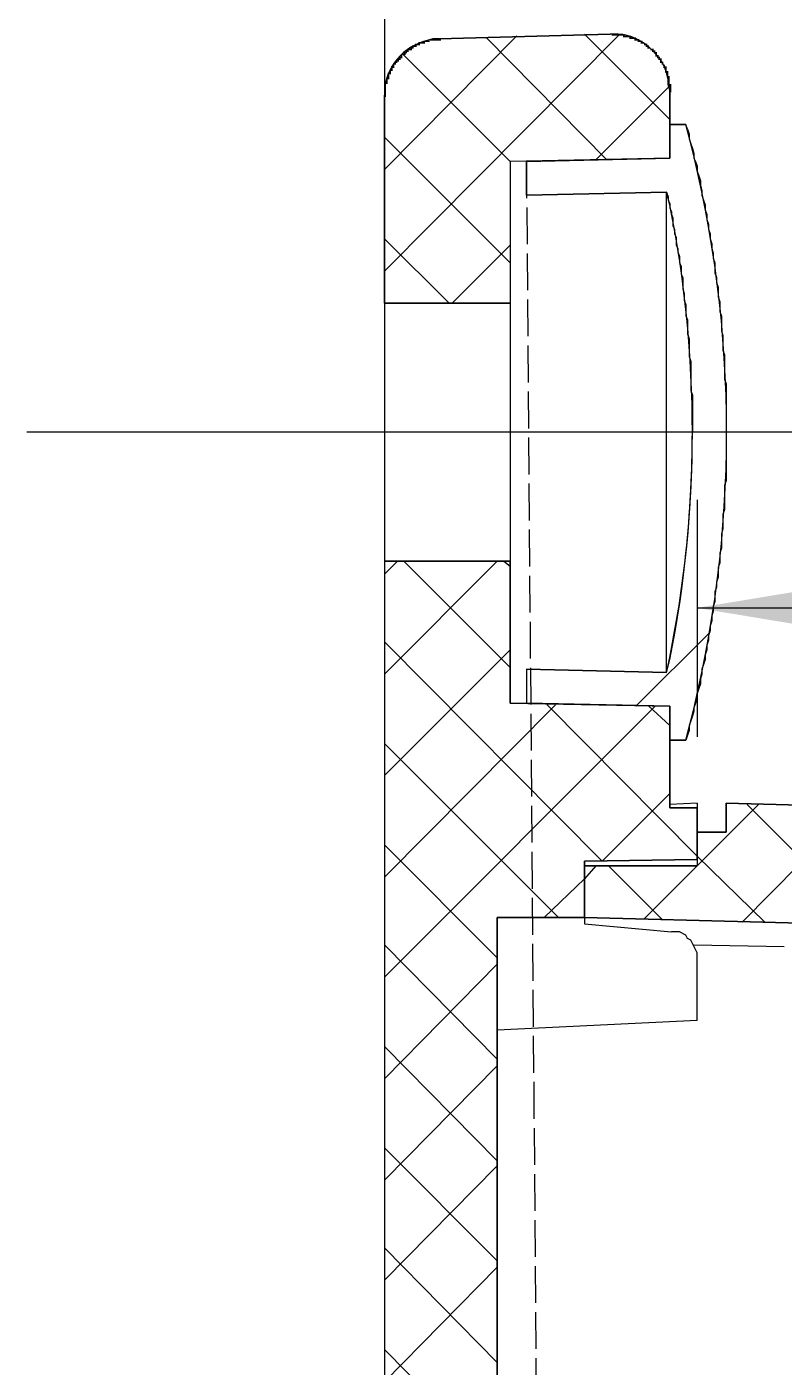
# Model space of a CAD drawing. Header units: millimetres. Extents: x 67 to 592, y -195 to 280.
# Drawn here: x 400.82 to 414.09, y 107.96 to 131.42 of the extents above; entities that cross this region are included whole.
import ezdxf

# ---------------------------------------------------------------- set-up
doc = ezdxf.new("R2010")
doc.units = ezdxf.units.MM
doc.linetypes.add('PDF_IMPORT', pattern=[1, 0.8, -0.2])
doc.layers.add('PDF_图层 1', color=7, linetype='Continuous', true_color=0x231f20)

msp = doc.modelspace()

# ---------------------------------------------------------------- linework, layer by layer
at = {"layer": 'PDF_图层 1', "color": 7, "lineweight": -3}
for points in [[(407.088, 143.794), (407.088, 123.335)], [(407.088, 138.715), (407.088, 123.335)], [(411.208, 131.293), (407.088, 127.144)], [(409.402, 131.264), (407.088, 128.922)], [(408.866, 131.236), (410.982, 129.092)], [(410.587, 131.293), (412.083, 129.797)], [(407.399, 130.954), (409.289, 129.064), (409.289, 119.582)], [(412.083, 130.305), (412.083, 129.12), (409.289, 129.063), (409.289, 126.58)], [(412.083, 130.39), (410.785, 129.092)], [(412.083, 129.713), (412.083, 129.12)], [(412.393, 129.628), (412.365, 129.713), (412.083, 129.713), (412.365, 129.713)], [(412.393, 129.628), (412.422, 129.543)], [(412.422, 129.543), (412.422, 129.459)], [(407.088, 129.487), (409.289, 127.286)], [(412.422, 129.459), (412.45, 129.374)], [(412.45, 129.374), (412.478, 129.289)], [(412.083, 129.12), (409.571, 129.063), (412.083, 129.12), (409.289, 129.063)], [(412.478, 129.289), (412.506, 129.205)], [(412.506, 129.205), (412.506, 129.12)], [(412.506, 129.12), (412.534, 129.063)], [(412.534, 129.064), (412.563, 128.979)], [(412.563, 128.979), (412.563, 128.894)], [(412.563, 128.894), (412.591, 128.809)], [(412.591, 128.81), (412.619, 128.725)], [(412.619, 128.725), (412.619, 128.64)], [(412.619, 128.64), (412.647, 128.555)], [(412.026, 120.118), (412.026, 128.527), (409.571, 128.471), (412.026, 128.527), (412.055, 128.443)], [(412.055, 128.443), (412.055, 128.386)], [(412.055, 128.386), (412.083, 128.33)], [(412.647, 128.556), (412.647, 128.471)], [(412.647, 128.471), (412.676, 128.386)], [(412.676, 128.386), (412.704, 128.301)], [(412.083, 128.33), (412.083, 128.245)], [(412.083, 128.245), (412.111, 128.189)], [(412.111, 128.189), (412.111, 128.132)], [(412.111, 128.132), (412.139, 128.076)], [(412.704, 128.302), (412.704, 128.217)], [(412.704, 128.217), (412.732, 128.132)], [(412.732, 128.132), (412.732, 128.048)], [(412.139, 128.076), (412.139, 127.991)], [(412.139, 127.991), (412.139, 127.935)], [(412.139, 127.935), (412.168, 127.878)], [(412.732, 128.048), (412.76, 127.963)], [(412.76, 127.963), (412.76, 127.878)], [(407.088, 127.709), (408.217, 126.58)], [(412.168, 127.878), (412.168, 127.794)], [(412.168, 127.794), (412.196, 127.737)], [(412.196, 127.737), (412.196, 127.681)], [(412.196, 127.681), (412.196, 127.596)], [(412.76, 127.878), (412.788, 127.794)], [(412.788, 127.794), (412.788, 127.709)], [(412.788, 127.709), (412.817, 127.624)], [(409.289, 127.596), (408.273, 126.58)], [(412.196, 127.596), (412.224, 127.54)], [(412.224, 127.54), (412.224, 127.483)], [(412.224, 127.483), (412.252, 127.398)], [(412.817, 127.624), (412.817, 127.54)], [(412.817, 127.54), (412.845, 127.455)], [(412.845, 127.455), (412.845, 127.37)], [(412.252, 127.399), (412.252, 127.342)], [(412.252, 127.342), (412.252, 127.286)], [(412.252, 127.286), (412.28, 127.229)], [(412.28, 127.229), (412.28, 127.144)], [(412.845, 127.37), (412.873, 127.286)], [(412.873, 127.286), (412.873, 127.201)], [(412.873, 127.201), (412.873, 127.116)], [(412.28, 127.145), (412.28, 127.088)], [(412.28, 127.088), (412.309, 127.032)], [(412.309, 127.032), (412.309, 126.947)], [(412.873, 127.116), (412.901, 127.032)], [(412.901, 127.032), (412.901, 126.947)], [(412.309, 126.947), (412.309, 126.891)], [(412.309, 126.891), (412.309, 126.834)], [(412.309, 126.834), (412.337, 126.749)], [(412.337, 126.749), (412.337, 126.693)], [(412.901, 126.947), (412.93, 126.862)], [(412.93, 126.862), (412.93, 126.778)], [(412.93, 126.778), (412.93, 126.693)], [(412.337, 126.693), (412.337, 126.637)], [(412.337, 126.637), (412.365, 126.552)], [(412.365, 126.552), (412.365, 126.495)], [(412.365, 126.495), (412.365, 126.439)], [(412.93, 126.693), (412.958, 126.608)], [(412.958, 126.608), (412.958, 126.524)], [(412.958, 126.524), (412.958, 126.439)], [(412.365, 126.439), (412.365, 126.354)], [(412.365, 126.354), (412.393, 126.298)], [(412.393, 126.298), (412.393, 126.241)], [(412.958, 126.439), (412.986, 126.354)], [(412.986, 126.354), (412.986, 126.27)], [(412.986, 126.27), (412.986, 126.185)], [(412.393, 126.242), (412.393, 126.157)], [(412.393, 126.157), (412.393, 126.1)], [(412.393, 126.1), (412.393, 126.044)], [(412.393, 126.044), (412.422, 125.959)], [(412.986, 126.185), (412.986, 126.1)], [(412.986, 126.1), (413.014, 126.016)], [(413.014, 126.016), (413.014, 125.931)], [(412.422, 125.959), (412.422, 125.903)], [(412.422, 125.903), (412.422, 125.846)], [(412.422, 125.846), (412.422, 125.762)], [(413.014, 125.931), (413.014, 125.846)], [(413.014, 125.846), (413.014, 125.762)], [(412.422, 125.762), (412.422, 125.705)], [(412.422, 125.705), (412.422, 125.649)], [(412.422, 125.649), (412.45, 125.564)], [(412.45, 125.564), (412.45, 125.508)], [(413.014, 125.762), (413.042, 125.677)], [(413.042, 125.677), (413.042, 125.592)], [(413.042, 125.592), (413.042, 125.508)], [(412.45, 125.508), (412.45, 125.451)], [(412.45, 125.451), (412.45, 125.367)], [(412.45, 125.367), (412.45, 125.31)], [(412.45, 125.31), (412.45, 125.254)], [(413.042, 125.508), (413.042, 125.423)], [(413.042, 125.423), (413.042, 125.338)], [(413.042, 125.338), (413.042, 125.254)], [(412.45, 125.254), (412.45, 125.169)], [(412.45, 125.169), (412.45, 125.113)], [(412.45, 125.113), (412.45, 125.056)], [(413.042, 125.254), (413.071, 125.169)], [(413.071, 125.169), (413.071, 125.084)], [(413.071, 125.084), (413.071, 125)], [(412.45, 125.056), (412.478, 124.972)], [(412.478, 124.972), (412.478, 124.915)], [(412.478, 124.915), (412.478, 124.859)], [(412.478, 124.859), (412.478, 124.774)], [(413.071, 125), (413.071, 124.915)], [(413.071, 124.915), (413.071, 124.83)], [(412.478, 124.774), (412.478, 124.718)], [(412.478, 124.718), (412.478, 124.661)], [(412.478, 124.661), (412.478, 124.576)], [(413.071, 124.831), (413.071, 124.746)], [(413.071, 124.746), (413.071, 124.661)], [(413.071, 124.661), (413.071, 124.576)], [(412.478, 124.577), (412.478, 124.52)], [(412.478, 124.52), (412.478, 124.464)], [(412.478, 124.464), (412.478, 124.379)], [(412.478, 124.379), (412.478, 124.322)], [(413.071, 124.577), (413.071, 124.492)], [(413.071, 124.492), (413.071, 124.407)], [(413.071, 124.407), (413.071, 124.322)], [(415.526, 124.323), (400.823, 124.323)], [(413.071, 124.323), (413.071, 124.238), (413.071, 124.153), (413.071, 124.069), (413.071, 123.984), (413.071, 123.899), (413.071, 123.815), (413.071, 123.73), (413.071, 123.645), (413.071, 123.561), (413.071, 123.476), (413.042, 123.391), (413.042, 123.307), (413.042, 123.222), (413.042, 123.137), (413.042, 123.053), (413.042, 122.968), (413.014, 122.883), (413.014, 122.799), (413.014, 122.714), (413.014, 122.629), (412.986, 122.545), (412.986, 122.46), (412.986, 122.375), (412.986, 122.291), (412.958, 122.206), (412.958, 122.121), (412.958, 122.037), (412.93, 121.952), (412.93, 121.867), (412.93, 121.783), (412.901, 121.698), (412.901, 121.613), (412.873, 121.529), (412.873, 121.444), (412.873, 121.359), (412.845, 121.275), (412.845, 121.19), (412.817, 121.106), (412.817, 121.021), (412.788, 120.936), (412.788, 120.852), (412.76, 120.767), (412.76, 120.682), (412.732, 120.598), (412.732, 120.513), (412.704, 120.428), (412.704, 120.344), (412.676, 120.259), (412.647, 120.174), (412.647, 120.09), (412.619, 120.005), (412.619, 119.92), (412.591, 119.836), (412.563, 119.751), (412.563, 119.666), (412.535, 119.582), (412.506, 119.497), (412.506, 119.441), (412.478, 119.356), (412.45, 119.271), (412.422, 119.187), (412.422, 119.102), (412.393, 119.017), (412.365, 118.933), (412.083, 118.933)], [(412.563, 123.137), (412.563, 118.989)], [(407.088, 122.065), (407.088, 119.074)], [(407.314, 122.065), (407.088, 121.839)], [(409.063, 122.065), (407.088, 120.089)], [(410.587, 115.828), (410.587, 116.816), (412.563, 116.844), (412.563, 117.747), (412.083, 117.747), (412.083, 119.525), (409.289, 119.582), (409.289, 122.065), (407.088, 122.065), (409.289, 122.065)], [(407.427, 122.065), (409.289, 120.202)], [(409.176, 122.065), (409.289, 121.98)], [(412.563, 121.247), (427.124, 121.247)], [(407.088, 120.654), (410.898, 116.816)], [(412.788, 120.823), (411.49, 119.525)], [(409.289, 120.513), (407.088, 118.312)], [(409.571, 120.174), (409.571, 119.582)], [(410.079, 119.553), (407.088, 116.534)], [(411.829, 119.525), (407.088, 114.784)], [(409.289, 119.582), (412.083, 119.525)], [(409.938, 119.553), (412.563, 116.901)], [(411.716, 119.525), (412.083, 119.186)], [(412.083, 118.932), (412.083, 119.525), (412.083, 117.747)], [(407.088, 119.074), (407.088, 116.675)], [(407.088, 118.876), (410.136, 115.828)], [(412.083, 118.001), (410.898, 116.816)], [(412.563, 117.832), (412.083, 117.804)], [(412.563, 117.832), (412.563, 116.731)], [(413.635, 117.804), (412.563, 116.731)], [(413.437, 117.804), (415.554, 115.687)], [(412.083, 117.747), (412.563, 117.747)], [(415.356, 117.776), (413.353, 115.744)], [(407.088, 117.098), (409.063, 115.123)], [(412.563, 117.324), (412.563, 116.731)], [(412.563, 116.901), (413.748, 115.744)], [(407.088, 116.675), (407.088, 76.829)], [(412.563, 116.844), (410.587, 116.816)], [(410.587, 116.816), (410.587, 115.716)], [(410.587, 116.731), (410.587, 115.828)], [(410.785, 116.731), (410.587, 116.506)], [(411.631, 115.8), (412.563, 116.731), (410.587, 116.731), (412.563, 116.731)], [(411.011, 116.731), (411.942, 115.8)], [(410.587, 116.506), (409.882, 115.828)], [(409.063, 2.837), (409.063, 115.828), (410.587, 115.828), (409.063, 115.828), (409.063, 2.837), (410.587, 2.837), (410.587, 1.821), (412.563, 1.793), (412.563, 0.918), (412.083, 0.89), (412.083, -0.86), (409.289, -0.916), (409.289, -3.428)], [(410.587, 115.715), (412.111, 115.574)], [(412.563, 114.022), (412.563, 115.095), (412.563, 115.208), (412.45, 115.433), (412.393, 115.462), (412.365, 115.518), (412.252, 115.574), (412.111, 115.574)], [(407.088, 115.349), (409.063, 113.345)], [(412.506, 115.349), (414.086, 115.32)], [(409.063, 115.01), (407.088, 113.006)], [(409.063, 114.587), (409.063, 78.07)], [(412.563, 114.022), (409.063, 113.853)], [(407.088, 113.571), (409.063, 111.567)], [(409.063, 113.232), (407.088, 111.229)], [(407.088, 111.793), (409.063, 109.818)], [(409.063, 111.482), (407.088, 109.479)], [(407.088, 110.043), (409.063, 108.04)], [(409.063, 109.705), (407.088, 107.701)], [(407.088, 108.266), (409.063, 106.262)]]:
    msp.add_lwpolyline(points, dxfattribs=at)
for points in [[(408.047, 131.208), (411.039, 131.293)], [(409.289, 126.58), (407.088, 126.58)], [(412.027, 120.118), (409.571, 120.174)], [(412.083, 119.525), (409.571, 119.582)], [(412.563, 117.324), (413.071, 117.324), (413.071, 117.832), (439.259, 117.126), (413.071, 117.832), (413.071, 117.324)], [(438.694, 115.095), (410.587, 115.828)]]:
    msp.add_lwpolyline(points, close=True, dxfattribs=at)
for points in [[(412.083, 118.933), (412.365, 118.933), (412.422, 119.158, 0.127049), (412.422, 129.487), (412.365, 129.713)], [(412.026, 120.118), (412.083, 120.344, 0.099379), (412.083, 128.302), (412.026, 128.527)]]:
    msp.add_lwpolyline(points, format="xyb", dxfattribs=at)
at = {"layer": 'PDF_图层 1', "color": 7, "linetype": 'PDF_IMPORT', "lineweight": -3, "ltscale": 0.805833}
msp.add_lwpolyline([(409.571, 128.471), (409.571, 129.064), (410.587, 1.821)], dxfattribs=at)
at = {"layer": 'PDF_图层 1', "color": 7, "lineweight": -3}
msp.add_arc((392.767, 124.313), 19.711, 347.7128, 0.0291, dxfattribs=at)
for points, knots in [([(407.088, 126.58), (407.088, 127.794), (407.088, 129.007), (407.088, 130.221), (407.088, 82.962), (407.088, 35.703), (407.088, -11.555), (407.088, -11.602), (407.088, -11.649), (407.088, -11.696), (407.128, -12.125), (407.503, -12.508), (407.935, -12.543), (407.972, -12.553), (408.01, -12.562), (408.047, -12.571)], [0, 0, 0, 0, 1, 1, 1, 2, 2, 2, 3, 3, 3, 4, 4, 4, 5, 5, 5, 5]), ([(408.048, 131.208), (408.01, 131.208), (407.972, 131.208), (407.935, 131.208), (407.483, 131.124), (407.141, 130.8), (407.088, 130.333), (407.088, 130.296), (407.088, 130.258), (407.088, 130.22)], [0, 0, 0, 0, 1, 1, 1, 2, 2, 2, 3, 3, 3, 3]), ([(412.083, 129.12), (412.083, 129.515), (412.083, 129.91), (412.083, 130.305), (412.074, 130.343), (412.064, 130.38), (412.055, 130.418), (412.073, 130.84), (411.593, 131.276), (411.18, 131.293), (411.133, 131.293), (411.086, 131.293), (411.039, 131.293)], [0, 0, 0, 0, 1, 1, 1, 2, 2, 2, 3, 3, 3, 4, 4, 4, 4])]:
    msp.add_open_spline(points, degree=3, knots=knots, dxfattribs=at)
at = {"layer": 'PDF_图层 1', "color": 7, "lineweight": -3, "transparency": 33554559}
for points in [[(407.765, 131.18), (407.765, 131.152), (407.822, 131.18), (407.822, 131.152)], [(407.765, 131.18), (407.765, 131.152), (407.794, 131.18), (407.794, 131.152)], [(407.765, 131.18), (407.765, 131.123), (407.794, 131.18), (407.794, 131.123)], [(407.794, 131.18), (407.794, 131.152), (407.85, 131.18), (407.85, 131.152)], [(407.794, 131.18), (407.794, 131.152), (407.822, 131.18), (407.822, 131.152)], [(407.794, 131.18), (407.794, 131.152), (407.822, 131.18), (407.822, 131.152)], [(407.794, 131.18), (407.794, 131.152), (407.822, 131.18), (407.822, 131.152)], [(407.822, 131.18), (407.822, 131.152), (407.878, 131.18), (407.878, 131.152)], [(407.822, 131.18), (407.822, 131.152), (407.85, 131.18), (407.85, 131.152)], [(407.822, 131.18), (407.822, 131.152), (407.85, 131.18), (407.85, 131.152)], [(407.822, 131.18), (407.822, 131.152), (407.85, 131.18), (407.85, 131.152)], [(407.85, 131.18), (407.85, 131.152), (407.878, 131.18), (407.878, 131.152)], [(407.85, 131.18), (407.85, 131.152), (407.878, 131.18), (407.878, 131.152)], [(407.85, 131.18), (407.85, 131.152), (407.878, 131.18), (407.878, 131.152)], [(407.85, 131.18), (407.85, 131.152), (407.878, 131.18), (407.878, 131.152)], [(407.878, 131.208), (407.878, 131.18), (407.935, 131.208), (407.935, 131.18)], [(407.878, 131.208), (407.878, 131.18), (407.906, 131.208), (407.906, 131.18)], [(407.878, 131.208), (407.878, 131.18), (407.906, 131.208), (407.906, 131.18)], [(407.878, 131.208), (407.878, 131.18), (407.906, 131.208), (407.906, 131.18)], [(407.878, 131.208), (407.878, 131.18), (407.906, 131.208), (407.906, 131.18)], [(407.906, 131.208), (407.906, 131.18), (407.963, 131.208), (407.963, 131.18)], [(407.906, 131.208), (407.906, 131.18), (407.934, 131.208), (407.934, 131.18)], [(407.906, 131.208), (407.906, 131.18), (407.934, 131.208), (407.934, 131.18)], [(407.906, 131.208), (407.906, 131.18), (407.934, 131.208), (407.934, 131.18)], [(407.935, 131.208), (407.935, 131.18), (407.992, 131.208), (407.992, 131.18)], [(407.935, 131.208), (407.935, 131.18), (407.963, 131.208), (407.963, 131.18)], [(407.935, 131.208), (407.935, 131.18), (407.963, 131.208), (407.963, 131.18)], [(407.935, 131.208), (407.935, 131.18), (407.963, 131.208), (407.963, 131.18)], [(407.963, 131.208), (407.963, 131.18), (408.019, 131.208), (408.019, 131.18)], [(407.963, 131.208), (407.963, 131.18), (407.991, 131.208), (407.991, 131.18)], [(407.963, 131.208), (407.963, 131.18), (407.991, 131.208), (407.991, 131.18)], [(407.963, 131.208), (407.963, 131.18), (407.991, 131.208), (407.991, 131.18)], [(407.991, 131.208), (407.991, 131.18), (408.048, 131.208), (408.048, 131.18)], [(407.991, 131.208), (407.991, 131.18), (408.019, 131.208), (408.019, 131.18)], [(407.991, 131.208), (407.991, 131.18), (408.019, 131.208), (408.019, 131.18)], [(407.991, 131.208), (407.991, 131.18), (408.019, 131.208), (408.019, 131.18)], [(408.019, 131.208), (408.019, 131.18), (408.076, 131.208), (408.076, 131.18)], [(408.019, 131.208), (408.019, 131.18), (408.048, 131.208), (408.048, 131.18)], [(408.019, 131.208), (408.019, 131.18), (408.048, 131.208), (408.048, 131.18)], [(408.019, 131.208), (408.019, 131.18), (408.048, 131.208), (408.048, 131.18)], [(408.048, 131.208), (408.048, 131.18), (408.076, 131.208), (408.076, 131.18)], [(408.048, 131.208), (408.048, 131.18), (408.076, 131.208), (408.076, 131.18)], [(408.048, 131.208), (408.048, 131.18), (408.076, 131.208), (408.076, 131.18)], [(411.068, 131.293), (411.068, 131.265), (411.124, 131.293), (411.124, 131.265)], [(411.068, 131.293), (411.068, 131.265), (411.095, 131.293), (411.095, 131.265)], [(411.068, 131.293), (411.068, 131.265), (411.095, 131.293), (411.095, 131.265)], [(411.068, 131.293), (411.068, 131.265), (411.095, 131.293), (411.095, 131.265)], [(411.068, 131.293), (411.068, 131.265), (411.095, 131.293), (411.095, 131.265)], [(411.095, 131.293), (411.095, 131.265), (411.152, 131.293), (411.152, 131.265)], [(411.095, 131.293), (411.095, 131.265), (411.124, 131.293), (411.124, 131.265)], [(411.095, 131.293), (411.095, 131.265), (411.124, 131.293), (411.124, 131.265)], [(411.095, 131.293), (411.095, 131.265), (411.124, 131.293), (411.124, 131.265)], [(411.124, 131.293), (411.124, 131.265), (411.18, 131.293), (411.18, 131.265)], [(411.124, 131.293), (411.124, 131.265), (411.151, 131.293), (411.151, 131.265)], [(411.124, 131.293), (411.124, 131.265), (411.151, 131.293), (411.151, 131.265)], [(411.124, 131.293), (411.124, 131.265), (411.151, 131.293), (411.151, 131.265)], [(411.152, 131.293), (411.152, 131.265), (411.209, 131.293), (411.209, 131.265)], [(411.152, 131.293), (411.152, 131.265), (411.18, 131.293), (411.18, 131.265)], [(411.152, 131.293), (411.152, 131.265), (411.18, 131.293), (411.18, 131.265)], [(411.152, 131.293), (411.152, 131.265), (411.18, 131.293), (411.18, 131.265)], [(411.18, 131.293), (411.18, 131.265), (411.236, 131.293), (411.236, 131.265)], [(411.18, 131.293), (411.18, 131.265), (411.208, 131.293), (411.208, 131.265)], [(411.18, 131.293), (411.18, 131.265), (411.208, 131.293), (411.208, 131.265)], [(411.208, 131.293), (411.208, 131.265), (411.265, 131.293), (411.265, 131.265)], [(411.208, 131.293), (411.208, 131.265), (411.236, 131.293), (411.236, 131.265)], [(411.208, 131.293), (411.208, 131.265), (411.236, 131.293), (411.236, 131.265)], [(411.208, 131.293), (411.208, 131.265), (411.236, 131.293), (411.236, 131.265)], [(411.236, 131.293), (411.236, 131.265), (411.265, 131.293), (411.265, 131.265)], [(411.236, 131.293), (411.236, 131.265), (411.265, 131.293), (411.265, 131.265)], [(411.236, 131.293), (411.236, 131.265), (411.265, 131.293), (411.265, 131.265)], [(411.236, 131.293), (411.236, 131.265), (411.265, 131.293), (411.265, 131.265)], [(411.265, 131.293), (411.265, 131.236), (411.293, 131.293), (411.293, 131.236)], [(411.265, 131.265), (411.265, 131.236), (411.321, 131.265), (411.321, 131.236)], [(411.265, 131.265), (411.265, 131.236), (411.293, 131.265), (411.293, 131.236)], [(411.265, 131.265), (411.265, 131.236), (411.293, 131.265), (411.293, 131.236)], [(411.292, 131.265), (411.292, 131.236), (411.349, 131.265), (411.349, 131.236)], [(411.292, 131.265), (411.292, 131.236), (411.321, 131.265), (411.321, 131.236)], [(411.292, 131.265), (411.292, 131.236), (411.321, 131.265), (411.321, 131.236)], [(411.292, 131.265), (411.292, 131.236), (411.321, 131.265), (411.321, 131.236)], [(411.321, 131.265), (411.321, 131.236), (411.378, 131.265), (411.378, 131.236)], [(411.321, 131.265), (411.321, 131.236), (411.349, 131.265), (411.349, 131.236)], [(411.321, 131.265), (411.321, 131.236), (411.349, 131.265), (411.349, 131.236)], [(411.349, 131.265), (411.349, 131.236), (411.406, 131.265), (411.406, 131.236)], [(411.349, 131.265), (411.349, 131.236), (411.377, 131.265), (411.377, 131.236)], [(411.349, 131.265), (411.349, 131.236), (411.377, 131.265), (411.377, 131.236)], [(411.349, 131.265), (411.349, 131.236), (411.377, 131.265), (411.377, 131.236)], [(411.377, 131.265), (411.377, 131.208), (411.405, 131.265), (411.405, 131.208)], [(411.377, 131.236), (411.377, 131.208), (411.434, 131.236), (411.434, 131.208)], [(411.377, 131.236), (411.377, 131.208), (411.405, 131.236), (411.405, 131.208)], [(411.406, 131.236), (411.406, 131.208), (411.463, 131.236), (411.463, 131.208)], [(411.406, 131.236), (411.406, 131.208), (411.434, 131.236), (411.434, 131.208)], [(411.406, 131.236), (411.406, 131.208), (411.434, 131.236), (411.434, 131.208)], [(411.434, 131.236), (411.434, 131.208), (411.462, 131.236), (411.462, 131.208)], [(411.434, 131.236), (411.434, 131.208), (411.462, 131.236), (411.462, 131.208)], [(411.434, 131.236), (411.434, 131.208), (411.462, 131.236), (411.462, 131.208)], [(411.434, 131.236), (411.434, 131.208), (411.462, 131.236), (411.462, 131.208)], [(411.462, 131.236), (411.462, 131.179), (411.49, 131.236), (411.49, 131.179)], [(411.462, 131.208), (411.462, 131.18), (411.519, 131.208), (411.519, 131.18)], [(411.462, 131.208), (411.462, 131.18), (411.49, 131.208), (411.49, 131.18)], [(411.462, 131.208), (411.462, 131.18), (411.49, 131.208), (411.49, 131.18)], [(411.491, 131.208), (411.491, 131.18), (411.547, 131.208), (411.547, 131.18)], [(411.491, 131.208), (411.491, 131.18), (411.519, 131.208), (411.519, 131.18)], [(411.491, 131.208), (411.491, 131.18), (411.519, 131.208), (411.519, 131.18)], [(411.491, 131.208), (411.491, 131.18), (411.519, 131.208), (411.519, 131.18)], [(411.519, 131.208), (411.519, 131.152), (411.546, 131.208), (411.546, 131.152)], [(411.519, 131.18), (411.519, 131.152), (411.575, 131.18), (411.575, 131.152)], [(411.519, 131.18), (411.519, 131.152), (411.546, 131.18), (411.546, 131.152)], [(411.546, 131.18), (411.546, 131.152), (411.575, 131.18), (411.575, 131.152)], [(411.546, 131.18), (411.546, 131.152), (411.575, 131.18), (411.575, 131.152)], [(411.546, 131.18), (411.546, 131.152), (411.575, 131.18), (411.575, 131.152)], [(411.546, 131.18), (411.546, 131.152), (411.575, 131.18), (411.575, 131.152)], [(411.575, 131.18), (411.575, 131.123), (411.603, 131.18), (411.603, 131.123)], [(407.399, 130.955), (407.399, 130.926), (407.426, 130.955), (407.426, 130.926)], [(407.399, 130.955), (407.399, 130.926), (407.426, 130.955), (407.426, 130.926)], [(407.399, 130.955), (407.399, 130.926), (407.426, 130.955), (407.426, 130.926)], [(407.399, 130.955), (407.399, 130.926), (407.426, 130.955), (407.426, 130.926)], [(407.399, 130.955), (407.399, 130.926), (407.426, 130.955), (407.426, 130.926)], [(407.399, 130.955), (407.399, 130.926), (407.426, 130.955), (407.426, 130.926)], [(407.427, 130.982), (407.427, 130.955), (407.484, 130.982), (407.484, 130.955)], [(407.427, 130.982), (407.427, 130.955), (407.455, 130.982), (407.455, 130.955)], [(407.427, 130.982), (407.427, 130.955), (407.455, 130.982), (407.455, 130.955)], [(407.427, 130.982), (407.427, 130.955), (407.455, 130.982), (407.455, 130.955)], [(407.427, 130.982), (407.427, 130.926), (407.455, 130.982), (407.455, 130.926)], [(407.455, 131.011), (407.455, 130.982), (407.511, 131.011), (407.511, 130.982)], [(407.455, 131.011), (407.455, 130.982), (407.483, 131.011), (407.483, 130.982)], [(407.455, 131.011), (407.455, 130.954), (407.483, 131.011), (407.483, 130.954)], [(407.483, 131.039), (407.483, 131.011), (407.54, 131.039), (407.54, 131.011)], [(407.483, 131.039), (407.483, 130.982), (407.511, 131.039), (407.511, 130.982)], [(407.483, 131.011), (407.483, 130.982), (407.511, 131.011), (407.511, 130.982)], [(407.483, 131.011), (407.483, 130.982), (407.511, 131.011), (407.511, 130.982)], [(407.511, 131.039), (407.511, 131.011), (407.54, 131.039), (407.54, 131.011)], [(407.511, 131.039), (407.511, 131.011), (407.54, 131.039), (407.54, 131.011)], [(407.511, 131.039), (407.511, 131.011), (407.54, 131.039), (407.54, 131.011)], [(407.511, 131.039), (407.511, 131.011), (407.54, 131.039), (407.54, 131.011)], [(407.54, 131.067), (407.54, 131.039), (407.596, 131.067), (407.596, 131.039)], [(407.54, 131.067), (407.54, 131.039), (407.567, 131.067), (407.567, 131.039)], [(407.54, 131.067), (407.54, 131.039), (407.567, 131.067), (407.567, 131.039)], [(407.54, 131.067), (407.54, 131.039), (407.567, 131.067), (407.567, 131.039)], [(407.54, 131.067), (407.54, 131.011), (407.567, 131.067), (407.567, 131.011)], [(407.567, 131.095), (407.567, 131.067), (407.624, 131.095), (407.624, 131.067)], [(407.567, 131.095), (407.567, 131.038), (407.596, 131.095), (407.596, 131.038)], [(407.567, 131.067), (407.567, 131.039), (407.596, 131.067), (407.596, 131.039)], [(407.596, 131.095), (407.596, 131.067), (407.653, 131.095), (407.653, 131.067)], [(407.596, 131.095), (407.596, 131.067), (407.624, 131.095), (407.624, 131.067)], [(407.596, 131.095), (407.596, 131.067), (407.624, 131.095), (407.624, 131.067)], [(407.596, 131.095), (407.596, 131.067), (407.624, 131.095), (407.624, 131.067)], [(407.624, 131.123), (407.624, 131.096), (407.681, 131.123), (407.681, 131.096)], [(407.624, 131.123), (407.624, 131.067), (407.652, 131.123), (407.652, 131.067)], [(407.624, 131.095), (407.624, 131.067), (407.652, 131.095), (407.652, 131.067)], [(407.652, 131.123), (407.652, 131.096), (407.709, 131.123), (407.709, 131.096)], [(407.652, 131.123), (407.652, 131.096), (407.68, 131.123), (407.68, 131.096)], [(407.652, 131.123), (407.652, 131.096), (407.68, 131.123), (407.68, 131.096)], [(407.652, 131.123), (407.652, 131.096), (407.68, 131.123), (407.68, 131.096)], [(407.681, 131.152), (407.681, 131.123), (407.738, 131.152), (407.738, 131.123)], [(407.681, 131.123), (407.681, 131.096), (407.709, 131.123), (407.709, 131.096)], [(407.681, 131.123), (407.681, 131.096), (407.709, 131.123), (407.709, 131.096)], [(407.681, 131.123), (407.681, 131.096), (407.709, 131.123), (407.709, 131.096)], [(407.709, 131.152), (407.709, 131.123), (407.765, 131.152), (407.765, 131.123)], [(407.709, 131.152), (407.709, 131.123), (407.737, 131.152), (407.737, 131.123)], [(407.709, 131.152), (407.709, 131.123), (407.737, 131.152), (407.737, 131.123)], [(407.709, 131.152), (407.709, 131.123), (407.737, 131.152), (407.737, 131.123)], [(407.737, 131.152), (407.737, 131.123), (407.794, 131.152), (407.794, 131.123)], [(407.737, 131.152), (407.737, 131.123), (407.765, 131.152), (407.765, 131.123)], [(407.737, 131.152), (407.737, 131.123), (407.765, 131.152), (407.765, 131.123)], [(407.737, 131.152), (407.737, 131.123), (407.765, 131.152), (407.765, 131.123)], [(411.575, 131.152), (411.575, 131.123), (411.632, 131.152), (411.632, 131.123)], [(411.575, 131.152), (411.575, 131.123), (411.603, 131.152), (411.603, 131.123)], [(411.575, 131.152), (411.575, 131.123), (411.603, 131.152), (411.603, 131.123)], [(411.603, 131.152), (411.603, 131.123), (411.631, 131.152), (411.631, 131.123)], [(411.603, 131.152), (411.603, 131.123), (411.631, 131.152), (411.631, 131.123)], [(411.603, 131.152), (411.603, 131.123), (411.631, 131.152), (411.631, 131.123)], [(411.603, 131.152), (411.603, 131.123), (411.631, 131.152), (411.631, 131.123)], [(411.631, 131.123), (411.631, 131.096), (411.688, 131.123), (411.688, 131.096)], [(411.631, 131.123), (411.631, 131.096), (411.659, 131.123), (411.659, 131.096)], [(411.631, 131.123), (411.631, 131.096), (411.659, 131.123), (411.659, 131.096)], [(411.631, 131.123), (411.631, 131.096), (411.659, 131.123), (411.659, 131.096)], [(411.631, 131.123), (411.631, 131.096), (411.659, 131.123), (411.659, 131.096)], [(411.66, 131.123), (411.66, 131.067), (411.688, 131.123), (411.688, 131.067)], [(411.66, 131.095), (411.66, 131.067), (411.717, 131.095), (411.717, 131.067)], [(411.66, 131.095), (411.66, 131.067), (411.688, 131.095), (411.688, 131.067)], [(411.688, 131.095), (411.688, 131.038), (411.716, 131.095), (411.716, 131.038)], [(411.688, 131.095), (411.688, 131.067), (411.716, 131.095), (411.716, 131.067)], [(411.688, 131.095), (411.688, 131.067), (411.716, 131.095), (411.716, 131.067)], [(411.688, 131.067), (411.688, 131.039), (411.744, 131.067), (411.744, 131.039)], [(411.716, 131.067), (411.716, 131.039), (411.744, 131.067), (411.744, 131.039)], [(411.716, 131.067), (411.716, 131.039), (411.744, 131.067), (411.744, 131.039)], [(411.716, 131.067), (411.716, 131.039), (411.744, 131.067), (411.744, 131.039)], [(411.716, 131.067), (411.716, 131.039), (411.744, 131.067), (411.744, 131.039)], [(411.744, 131.039), (411.744, 131.011), (411.773, 131.039), (411.773, 131.011)], [(411.744, 131.039), (411.744, 131.011), (411.773, 131.039), (411.773, 131.011)], [(411.744, 131.039), (411.744, 131.011), (411.773, 131.039), (411.773, 131.011)], [(411.744, 131.039), (411.744, 131.011), (411.773, 131.039), (411.773, 131.011)], [(411.744, 131.039), (411.744, 131.011), (411.773, 131.039), (411.773, 131.011)], [(411.744, 131.039), (411.744, 131.011), (411.773, 131.039), (411.773, 131.011)], [(411.773, 131.039), (411.773, 130.982), (411.8, 131.039), (411.8, 130.982)], [(411.773, 131.011), (411.773, 130.982), (411.8, 131.011), (411.8, 130.982)], [(411.773, 131.011), (411.773, 130.982), (411.8, 131.011), (411.8, 130.982)], [(411.773, 131.011), (411.773, 130.982), (411.8, 131.011), (411.8, 130.982)], [(411.773, 131.011), (411.773, 130.982), (411.8, 131.011), (411.8, 130.982)], [(411.8, 131.011), (411.8, 130.954), (411.829, 131.011), (411.829, 130.954)], [(411.8, 130.982), (411.8, 130.955), (411.829, 130.982), (411.829, 130.955)], [(411.8, 130.982), (411.8, 130.955), (411.829, 130.982), (411.829, 130.955)], [(411.8, 130.982), (411.8, 130.955), (411.829, 130.982), (411.829, 130.955)], [(411.8, 130.982), (411.8, 130.955), (411.829, 130.982), (411.829, 130.955)], [(411.829, 130.982), (411.829, 130.926), (411.857, 130.982), (411.857, 130.926)], [(411.829, 130.955), (411.829, 130.926), (411.857, 130.955), (411.857, 130.926)], [(411.829, 130.955), (411.829, 130.926), (411.857, 130.955), (411.857, 130.926)], [(411.829, 130.955), (411.829, 130.926), (411.857, 130.955), (411.857, 130.926)], [(411.829, 130.955), (411.829, 130.926), (411.857, 130.955), (411.857, 130.926)], [(407.201, 130.728), (407.201, 130.701), (407.258, 130.728), (407.258, 130.701)], [(407.229, 130.756), (407.229, 130.728), (407.257, 130.756), (407.257, 130.728)], [(407.229, 130.756), (407.229, 130.728), (407.257, 130.756), (407.257, 130.728)], [(407.229, 130.756), (407.229, 130.728), (407.257, 130.756), (407.257, 130.728)], [(407.229, 130.756), (407.229, 130.728), (407.257, 130.756), (407.257, 130.728)], [(407.229, 130.756), (407.229, 130.7), (407.257, 130.756), (407.257, 130.7)], [(407.229, 130.728), (407.229, 130.701), (407.257, 130.728), (407.257, 130.701)], [(407.229, 130.728), (407.229, 130.701), (407.257, 130.728), (407.257, 130.701)], [(407.258, 130.813), (407.258, 130.785), (407.314, 130.813), (407.314, 130.785)], [(407.258, 130.813), (407.258, 130.756), (407.286, 130.813), (407.286, 130.756)], [(407.258, 130.785), (407.258, 130.757), (407.286, 130.785), (407.286, 130.757)], [(407.258, 130.785), (407.258, 130.757), (407.286, 130.785), (407.286, 130.757)], [(407.258, 130.785), (407.258, 130.757), (407.286, 130.785), (407.286, 130.757)], [(407.258, 130.785), (407.258, 130.757), (407.286, 130.785), (407.286, 130.757)], [(407.258, 130.785), (407.258, 130.757), (407.286, 130.785), (407.286, 130.757)], [(407.286, 130.841), (407.286, 130.813), (407.342, 130.841), (407.342, 130.813)], [(407.286, 130.841), (407.286, 130.813), (407.313, 130.841), (407.313, 130.813)], [(407.286, 130.841), (407.286, 130.813), (407.313, 130.841), (407.313, 130.813)], [(407.286, 130.841), (407.286, 130.784), (407.313, 130.841), (407.313, 130.784)], [(407.286, 130.813), (407.286, 130.785), (407.313, 130.813), (407.313, 130.785)], [(407.313, 130.869), (407.313, 130.842), (407.342, 130.869), (407.342, 130.842)], [(407.313, 130.869), (407.313, 130.842), (407.342, 130.869), (407.342, 130.842)], [(407.313, 130.869), (407.313, 130.842), (407.342, 130.869), (407.342, 130.842)], [(407.313, 130.869), (407.313, 130.842), (407.342, 130.869), (407.342, 130.842)], [(407.313, 130.869), (407.313, 130.813), (407.342, 130.869), (407.342, 130.813)], [(407.342, 130.898), (407.342, 130.869), (407.37, 130.898), (407.37, 130.869)], [(407.342, 130.898), (407.342, 130.869), (407.37, 130.898), (407.37, 130.869)], [(407.342, 130.898), (407.342, 130.869), (407.37, 130.898), (407.37, 130.869)], [(407.342, 130.898), (407.342, 130.869), (407.37, 130.898), (407.37, 130.869)], [(407.342, 130.898), (407.342, 130.841), (407.37, 130.898), (407.37, 130.841)], [(407.37, 130.926), (407.37, 130.898), (407.399, 130.926), (407.399, 130.898)], [(407.37, 130.926), (407.37, 130.898), (407.399, 130.926), (407.399, 130.898)], [(407.37, 130.926), (407.37, 130.898), (407.399, 130.926), (407.399, 130.898)], [(407.37, 130.926), (407.37, 130.898), (407.399, 130.926), (407.399, 130.898)], [(407.37, 130.926), (407.37, 130.898), (407.399, 130.926), (407.399, 130.898)], [(407.37, 130.926), (407.37, 130.869), (407.399, 130.926), (407.399, 130.869)], [(411.829, 130.926), (411.829, 130.898), (411.886, 130.926), (411.886, 130.898)], [(411.857, 130.926), (411.857, 130.869), (411.885, 130.926), (411.885, 130.869)], [(411.857, 130.926), (411.857, 130.898), (411.885, 130.926), (411.885, 130.898)], [(411.857, 130.926), (411.857, 130.898), (411.885, 130.926), (411.885, 130.898)], [(411.857, 130.926), (411.857, 130.898), (411.885, 130.926), (411.885, 130.898)], [(411.857, 130.898), (411.857, 130.869), (411.914, 130.898), (411.914, 130.869)], [(411.885, 130.898), (411.885, 130.841), (411.913, 130.898), (411.913, 130.841)], [(411.885, 130.898), (411.885, 130.869), (411.913, 130.898), (411.913, 130.869)], [(411.885, 130.869), (411.885, 130.842), (411.942, 130.869), (411.942, 130.842)], [(411.885, 130.869), (411.885, 130.842), (411.913, 130.869), (411.913, 130.842)], [(411.885, 130.869), (411.885, 130.842), (411.913, 130.869), (411.913, 130.842)], [(411.914, 130.869), (411.914, 130.813), (411.942, 130.869), (411.942, 130.813)], [(411.914, 130.841), (411.914, 130.813), (411.942, 130.841), (411.942, 130.813)], [(411.914, 130.841), (411.914, 130.813), (411.942, 130.841), (411.942, 130.813)], [(411.914, 130.841), (411.914, 130.813), (411.942, 130.841), (411.942, 130.813)], [(411.914, 130.841), (411.914, 130.813), (411.942, 130.841), (411.942, 130.813)], [(411.914, 130.813), (411.914, 130.785), (411.971, 130.813), (411.971, 130.785)], [(411.942, 130.813), (411.942, 130.756), (411.97, 130.813), (411.97, 130.756)], [(411.942, 130.813), (411.942, 130.785), (411.97, 130.813), (411.97, 130.785)], [(411.942, 130.813), (411.942, 130.785), (411.97, 130.813), (411.97, 130.785)], [(411.942, 130.785), (411.942, 130.757), (411.97, 130.785), (411.97, 130.757)], [(411.942, 130.785), (411.942, 130.757), (411.97, 130.785), (411.97, 130.757)], [(411.942, 130.785), (411.942, 130.757), (411.97, 130.785), (411.97, 130.757)], [(411.942, 130.785), (411.942, 130.757), (411.97, 130.785), (411.97, 130.757)], [(411.97, 130.756), (411.97, 130.7), (411.998, 130.756), (411.998, 130.7)], [(411.97, 130.756), (411.97, 130.728), (411.998, 130.756), (411.998, 130.728)], [(411.97, 130.756), (411.97, 130.728), (411.998, 130.756), (411.998, 130.728)], [(411.97, 130.756), (411.97, 130.728), (411.998, 130.756), (411.998, 130.728)], [(411.97, 130.756), (411.97, 130.728), (411.998, 130.756), (411.998, 130.728)], [(411.97, 130.728), (411.97, 130.701), (411.998, 130.728), (411.998, 130.701)], [(411.97, 130.728), (411.97, 130.701), (411.998, 130.728), (411.998, 130.701)], [(411.97, 130.728), (411.97, 130.701), (411.998, 130.728), (411.998, 130.701)], [(411.998, 130.728), (411.998, 130.672), (412.027, 130.728), (412.027, 130.672)], [(407.116, 130.531), (407.116, 130.503), (407.145, 130.531), (407.145, 130.503)], [(407.116, 130.531), (407.116, 130.503), (407.145, 130.531), (407.145, 130.503)], [(407.116, 130.531), (407.116, 130.503), (407.145, 130.531), (407.145, 130.503)], [(407.116, 130.531), (407.116, 130.474), (407.145, 130.531), (407.145, 130.474)], [(407.116, 130.502), (407.116, 130.474), (407.145, 130.502), (407.145, 130.474)], [(407.116, 130.502), (407.116, 130.474), (407.145, 130.502), (407.145, 130.474)], [(407.116, 130.502), (407.116, 130.446), (407.145, 130.502), (407.145, 130.446)], [(407.116, 130.474), (407.116, 130.447), (407.145, 130.474), (407.145, 130.447)], [(407.116, 130.474), (407.116, 130.447), (407.145, 130.474), (407.145, 130.447)], [(407.116, 130.474), (407.116, 130.447), (407.145, 130.474), (407.145, 130.447)], [(407.116, 130.474), (407.116, 130.418), (407.145, 130.474), (407.145, 130.418)], [(407.145, 130.615), (407.145, 130.588), (407.201, 130.615), (407.201, 130.588)], [(407.145, 130.615), (407.145, 130.559), (407.172, 130.615), (407.172, 130.559)], [(407.145, 130.587), (407.145, 130.559), (407.172, 130.587), (407.172, 130.559)], [(407.145, 130.587), (407.145, 130.559), (407.172, 130.587), (407.172, 130.559)], [(407.145, 130.587), (407.145, 130.559), (407.172, 130.587), (407.172, 130.559)], [(407.145, 130.587), (407.145, 130.53), (407.172, 130.587), (407.172, 130.53)], [(407.145, 130.559), (407.145, 130.531), (407.172, 130.559), (407.172, 130.531)], [(407.145, 130.559), (407.145, 130.531), (407.172, 130.559), (407.172, 130.531)], [(407.145, 130.559), (407.145, 130.531), (407.172, 130.559), (407.172, 130.531)], [(407.145, 130.559), (407.145, 130.502), (407.172, 130.559), (407.172, 130.502)], [(407.173, 130.672), (407.173, 130.644), (407.23, 130.672), (407.23, 130.644)], [(407.173, 130.672), (407.173, 130.644), (407.201, 130.672), (407.201, 130.644)], [(407.173, 130.672), (407.173, 130.615), (407.201, 130.672), (407.201, 130.615)], [(407.173, 130.644), (407.173, 130.615), (407.201, 130.644), (407.201, 130.615)], [(407.173, 130.644), (407.173, 130.615), (407.201, 130.644), (407.201, 130.615)], [(407.173, 130.644), (407.173, 130.615), (407.201, 130.644), (407.201, 130.615)], [(407.173, 130.644), (407.173, 130.587), (407.201, 130.644), (407.201, 130.587)], [(407.173, 130.615), (407.173, 130.588), (407.201, 130.615), (407.201, 130.588)], [(407.201, 130.701), (407.201, 130.672), (407.229, 130.701), (407.229, 130.672)], [(407.201, 130.701), (407.201, 130.672), (407.229, 130.701), (407.229, 130.672)], [(407.201, 130.701), (407.201, 130.672), (407.229, 130.701), (407.229, 130.672)], [(407.201, 130.701), (407.201, 130.672), (407.229, 130.701), (407.229, 130.672)], [(407.201, 130.701), (407.201, 130.644), (407.229, 130.701), (407.229, 130.644)], [(407.201, 130.672), (407.201, 130.644), (407.229, 130.672), (407.229, 130.644)], [(411.998, 130.701), (411.998, 130.644), (412.027, 130.701), (412.027, 130.644)], [(411.998, 130.701), (411.998, 130.672), (412.027, 130.701), (412.027, 130.672)], [(411.998, 130.701), (411.998, 130.672), (412.027, 130.701), (412.027, 130.672)], [(411.998, 130.701), (411.998, 130.672), (412.027, 130.701), (412.027, 130.672)], [(411.998, 130.672), (411.998, 130.615), (412.027, 130.672), (412.027, 130.615)], [(411.998, 130.672), (411.998, 130.644), (412.027, 130.672), (412.027, 130.644)], [(411.998, 130.672), (411.998, 130.644), (412.027, 130.672), (412.027, 130.644)], [(411.998, 130.644), (411.998, 130.615), (412.055, 130.644), (412.055, 130.615)], [(412.027, 130.644), (412.027, 130.587), (412.055, 130.644), (412.055, 130.587)], [(412.027, 130.644), (412.027, 130.615), (412.055, 130.644), (412.055, 130.615)], [(412.027, 130.615), (412.027, 130.559), (412.055, 130.615), (412.055, 130.559)], [(412.027, 130.615), (412.027, 130.588), (412.055, 130.615), (412.055, 130.588)], [(412.027, 130.615), (412.027, 130.588), (412.055, 130.615), (412.055, 130.588)], [(412.027, 130.615), (412.027, 130.588), (412.055, 130.615), (412.055, 130.588)], [(412.027, 130.587), (412.027, 130.53), (412.055, 130.587), (412.055, 130.53)], [(412.027, 130.587), (412.027, 130.559), (412.055, 130.587), (412.055, 130.559)], [(412.027, 130.587), (412.027, 130.559), (412.055, 130.587), (412.055, 130.559)], [(412.027, 130.587), (412.027, 130.559), (412.055, 130.587), (412.055, 130.559)], [(412.027, 130.559), (412.027, 130.531), (412.083, 130.559), (412.083, 130.531)], [(412.055, 130.559), (412.055, 130.502), (412.083, 130.559), (412.083, 130.502)], [(412.055, 130.531), (412.055, 130.474), (412.083, 130.531), (412.083, 130.474)], [(412.055, 130.531), (412.055, 130.503), (412.083, 130.531), (412.083, 130.503)], [(412.055, 130.531), (412.055, 130.503), (412.083, 130.531), (412.083, 130.503)], [(412.055, 130.531), (412.055, 130.503), (412.083, 130.531), (412.083, 130.503)], [(412.055, 130.502), (412.055, 130.446), (412.083, 130.502), (412.083, 130.446)], [(412.055, 130.502), (412.055, 130.474), (412.083, 130.502), (412.083, 130.474)], [(412.055, 130.502), (412.055, 130.474), (412.083, 130.502), (412.083, 130.474)], [(412.055, 130.502), (412.055, 130.474), (412.083, 130.502), (412.083, 130.474)], [(412.055, 130.474), (412.055, 130.418), (412.083, 130.474), (412.083, 130.418)], [(412.055, 130.474), (412.055, 130.447), (412.083, 130.474), (412.083, 130.447)], [(412.055, 130.474), (412.055, 130.447), (412.083, 130.474), (412.083, 130.447)], [(412.055, 130.474), (412.055, 130.447), (412.083, 130.474), (412.083, 130.447)], [(407.088, 130.447), (407.088, 130.418), (407.145, 130.447), (407.145, 130.418)], [(407.088, 130.418), (407.088, 130.39), (407.116, 130.418), (407.116, 130.39)], [(407.088, 130.418), (407.088, 130.39), (407.116, 130.418), (407.116, 130.39)], [(407.088, 130.418), (407.088, 130.39), (407.116, 130.418), (407.116, 130.39)], [(407.088, 130.418), (407.088, 130.39), (407.116, 130.418), (407.116, 130.39)], [(407.088, 130.418), (407.088, 130.361), (407.116, 130.418), (407.116, 130.361)], [(407.088, 130.39), (407.088, 130.362), (407.116, 130.39), (407.116, 130.362)], [(407.088, 130.39), (407.088, 130.362), (407.116, 130.39), (407.116, 130.362)], [(407.088, 130.39), (407.088, 130.362), (407.116, 130.39), (407.116, 130.362)], [(407.088, 130.39), (407.088, 130.333), (407.116, 130.39), (407.116, 130.333)], [(407.088, 130.362), (407.088, 130.334), (407.116, 130.362), (407.116, 130.334)], [(407.088, 130.362), (407.088, 130.334), (407.116, 130.362), (407.116, 130.334)], [(407.088, 130.362), (407.088, 130.334), (407.116, 130.362), (407.116, 130.334)], [(407.088, 130.362), (407.088, 130.305), (407.116, 130.362), (407.116, 130.305)], [(407.088, 130.333), (407.088, 130.305), (407.116, 130.333), (407.116, 130.305)], [(407.088, 130.333), (407.088, 130.305), (407.116, 130.333), (407.116, 130.305)], [(407.088, 130.333), (407.088, 130.305), (407.116, 130.333), (407.116, 130.305)], [(407.088, 130.333), (407.088, 130.276), (407.116, 130.333), (407.116, 130.276)], [(407.088, 130.305), (407.088, 130.277), (407.116, 130.305), (407.116, 130.277)], [(407.088, 130.305), (407.088, 130.277), (407.116, 130.305), (407.116, 130.277)], [(407.088, 130.305), (407.088, 130.277), (407.116, 130.305), (407.116, 130.277)], [(407.088, 130.305), (407.088, 130.249), (407.116, 130.305), (407.116, 130.249)], [(407.088, 130.277), (407.088, 130.249), (407.116, 130.277), (407.116, 130.249)], [(407.088, 130.277), (407.088, 130.249), (407.116, 130.277), (407.116, 130.249)], [(407.088, 130.277), (407.088, 130.249), (407.116, 130.277), (407.116, 130.249)], [(407.088, 130.277), (407.088, 130.22), (407.116, 130.277), (407.116, 130.22)], [(407.088, 130.249), (407.088, 130.22), (407.116, 130.249), (407.116, 130.22)], [(407.088, 130.249), (407.088, 130.22), (407.116, 130.249), (407.116, 130.22)], [(407.088, 130.249), (407.088, 130.22), (407.116, 130.249), (407.116, 130.22)], [(407.088, 130.249), (407.088, 130.192), (407.116, 130.249), (407.116, 130.192)], [(407.116, 130.447), (407.116, 130.418), (407.145, 130.447), (407.145, 130.418)], [(407.116, 130.447), (407.116, 130.418), (407.145, 130.447), (407.145, 130.418)], [(412.055, 130.447), (412.055, 130.418), (412.083, 130.447), (412.083, 130.418)], [(412.055, 130.447), (412.055, 130.418), (412.083, 130.447), (412.083, 130.418)], [(412.055, 130.447), (412.055, 130.418), (412.083, 130.447), (412.083, 130.418)], [(412.055, 130.447), (412.055, 130.418), (412.083, 130.447), (412.083, 130.418)], [(412.055, 130.418), (412.055, 130.39), (412.111, 130.418), (412.111, 130.39)], [(412.083, 130.418), (412.083, 130.361), (412.111, 130.418), (412.111, 130.361)], [(412.083, 130.418), (412.083, 130.39), (412.111, 130.418), (412.111, 130.39)], [(412.083, 130.418), (412.083, 130.39), (412.111, 130.418), (412.111, 130.39)], [(412.083, 130.39), (412.083, 130.333), (412.111, 130.39), (412.111, 130.333)], [(412.083, 130.39), (412.083, 130.362), (412.111, 130.39), (412.111, 130.362)], [(412.083, 130.39), (412.083, 130.362), (412.111, 130.39), (412.111, 130.362)], [(412.083, 130.362), (412.083, 130.305), (412.111, 130.362), (412.111, 130.305)], [(412.083, 130.362), (412.083, 130.334), (412.111, 130.362), (412.111, 130.334)], [(412.083, 130.362), (412.083, 130.334), (412.111, 130.362), (412.111, 130.334)], [(412.083, 130.362), (412.083, 130.334), (412.111, 130.362), (412.111, 130.334)], [(412.083, 130.333), (412.083, 130.276), (412.111, 130.333), (412.111, 130.276)], [(412.083, 130.333), (412.083, 130.305), (412.111, 130.333), (412.111, 130.305)], [(412.083, 130.333), (412.083, 130.305), (412.111, 130.333), (412.111, 130.305)], [(412.083, 130.333), (412.083, 130.305), (412.111, 130.333), (412.111, 130.305)], [(412.083, 130.305), (412.083, 130.277), (412.111, 130.305), (412.111, 130.277)], [(412.083, 130.305), (412.083, 130.277), (412.111, 130.305), (412.111, 130.277)], [(412.083, 130.305), (412.083, 130.277), (412.111, 130.305), (412.111, 130.277)], [(412.083, 130.305), (412.083, 130.277), (412.111, 130.305), (412.111, 130.277)], [(407.088, 130.22), (407.088, 130.192), (407.116, 130.22), (407.116, 130.192)], [(407.088, 130.22), (407.088, 130.192), (407.116, 130.22), (407.116, 130.192)]]:
    msp.add_solid(points, dxfattribs=at)
at = {"layer": 'PDF_图层 1', "color": 7, "transparency": 33554559}
msp.add_solid([(412.563, 121.247), (416.316, 120.626), (416.316, 121.867)], dxfattribs=at)

doc.saveas('drawing.dxf')
